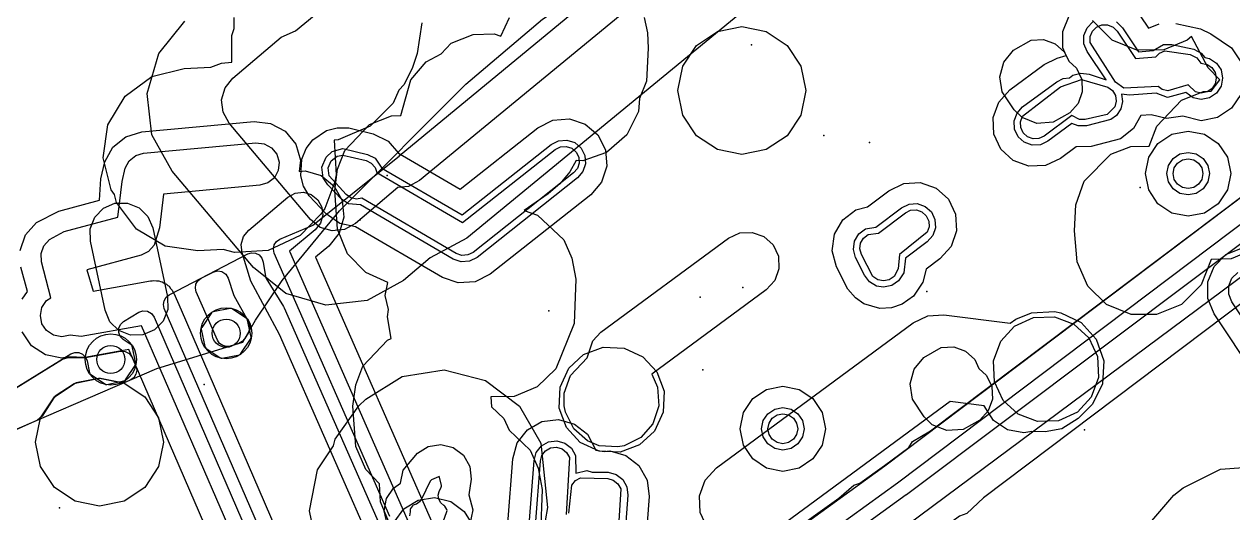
# Model space of a CAD drawing. Header units: metres. Extents: x 8738 to 9560, y -8972 to -7699.
# Drawn here: x 9292.7 to 9349.4, y -7873.9 to -7850.9 of the extents above; entities that cross this region are included whole.
import ezdxf

# ---------------------------------------------------------------- set-up
doc = ezdxf.new("R2010")
doc.units = ezdxf.units.M
for name, color, linetype in [('AI_GREENING_ALLOWED_ZONE', 4, 'Continuous'), ('AI_GREENING_EXCLUSIONS', 1, 'Continuous'), ('AI_GREENING_LAWN', 82, 'Continuous'), ('AI_GREENING_REJECTED', 6, 'Continuous'), ('AI_GREENING_SHRUBS', 92, 'Continuous')]:
    doc.layers.add(name, color=color, linetype=linetype)

# ---------------------------------------------------------------- blocks, each defined once
blk = doc.blocks.new('AI_SHRUB')
for radius in [1, 0.55]:
    blk.add_circle((0, 0), radius)

msp = doc.modelspace()

# ---------------------------------------------------------------- linework, layer by layer
at = {"layer": 'AI_GREENING_ALLOWED_ZONE'}
msp.add_lwpolyline([(9301.563, -7862.555), (9301.77, -7862.499), (9301.981, -7862.535), (9302.158, -7862.657), (9302.268, -7862.841), (9302.525, -7863.616), (9302.543, -7863.657), (9303.223, -7864.901), (9303.278, -7865.06), (9303.277, -7865.229), (9303.219, -7865.388), (9303.054, -7865.679), (9302.932, -7865.822), (9302.766, -7865.91), (9302.373, -7866.031), (9302.193, -7866.052), (9302.018, -7866.007), (9301.869, -7865.904), (9301.768, -7865.754), (9300.774, -7863.492), (9300.732, -7863.31), (9300.76, -7863.125), (9300.854, -7862.963), (9301.001, -7862.847), (9301.563, -7862.555)], close=True, dxfattribs=at)
msp.add_lwpolyline([(9289.938, -7869.458), (9294.506, -7866.641), (9294.506, -7866.641), (9294.769, -7866.567), (9295.532, -7866.568), (9295.577, -7866.564), (9297.215, -7866.269), (9297.436, -7866.279), (9297.631, -7866.384), (9297.762, -7866.563), (9297.939, -7866.972), (9297.98, -7867.162), (9297.945, -7867.355), (9297.839, -7867.518), (9297.678, -7867.629), (9297.509, -7867.703), (9297.363, -7867.741), (9297.213, -7867.734), (9296.288, -7867.55), (9296.191, -7867.55), (9295.14, -7867.759), (9295.05, -7867.796), (9294.161, -7868.39), (9294.09, -7868.462), (9293.537, -7869.325), (9293.318, -7869.513), (9290.644, -7870.695)], dxfattribs=at)
at = {"layer": 'AI_GREENING_EXCLUSIONS'}
for points in [[(9290.515, -7870.721), (9298.927, -7867.09), (9302.956, -7865.851), (9303.549, -7864.809), (9304.803, -7862.961), (9307.503, -7859.687), (9313.421, -7853.735), (9317.016, -7850.685), (9319.418, -7849.087), (9323.035, -7847.164), (9331.447, -7843.533), (9334.616, -7842.524), (9336.27, -7839.861), (9338.638, -7836.801), (9344.34, -7830.64), (9347.478, -7827.747), (9350.166, -7825.781), (9353.712, -7823.73), (9361.989, -7819.801), (9363.801, -7819.142), (9365.776, -7816.594)], [(9334.408, -7839.21), (9311.253, -7858.268), (9310.737, -7858.545), (9310.234, -7858.595), (9308.246, -7860.273), (9307.733, -7860.556), (9307.152, -7860.621), (9306.589, -7860.459), (9306.132, -7860.094), (9302.313, -7855.567), (9302.031, -7855.055), (9301.965, -7854.473), (9302.128, -7853.911), (9302.493, -7853.453), (9304.764, -7851.537), (9305.439, -7851.236), (9328.607, -7832.162)], [(9336.632, -7841.912), (9313.477, -7860.971), (9311.753, -7861.893), (9310.502, -7862.948), (9308.795, -7863.891), (9306.856, -7864.108), (9304.981, -7863.567), (9303.457, -7862.35), (9299.638, -7857.824), (9298.695, -7856.116), (9298.478, -7854.177), (9299.019, -7852.303), (9300.236, -7850.778)], [(9322.886, -7879.029), (9333.088, -7871.645), (9364.359, -7848.05)], [(9322.66, -7880.427), (9333.683, -7872.449), (9364.962, -7848.849)], [(9307.087, -7890.222), (9330.935, -7873.168), (9331.625, -7872.559), (9331.909, -7872.471), (9333.071, -7871.64), (9334.208, -7870.784), (9334.389, -7870.517), (9335.234, -7870.01), (9362.139, -7849.734)], [(9307.087, -7890.222), (9330.935, -7873.168), (9331.625, -7872.559), (9331.909, -7872.471), (9333.071, -7871.64), (9334.208, -7870.784), (9334.389, -7870.517), (9335.234, -7870.01), (9362.139, -7849.734)], [(9311.363, -7850.864), (9311.142, -7852.305), (9310.93, -7852.96), (9310.537, -7853.75), (9310.288, -7854.017), (9310.016, -7854.63), (9308.936, -7855.71), (9307.427, -7856.357), (9307.244, -7856.373), (9307.341, -7857.995), (9307.284, -7858.32), (9306.802, -7859.568), (9306.626, -7859.844), (9305.656, -7860.846), (9304.15, -7861.553), (9302.569, -7861.639), (9302.039, -7861.496), (9300.854, -7861.561), (9299.309, -7861.34), (9297.966, -7860.545), (9297.03, -7859.296), (9296.931, -7858.911), (9296.779, -7858.706), (9296.402, -7857.192), (9296.632, -7855.648), (9297.436, -7854.31), (9298.69, -7853.382), (9300.205, -7853.004), (9301.453, -7852.944), (9301.956, -7852.748), (9302.437, -7852.708), (9302.437, -7851.46), (9302.561, -7851.124), (9302.561, -7851.124), (9302.561, -7850.611)], [(9309.872, -7874.431), (9309.419, -7873.347), (9309.377, -7872.503), (9308.725, -7871.829), (9308.271, -7870.745), (9308.271, -7870.745), (9308.126, -7868.845), (9308.256, -7867.847), (9308.595, -7866.972), (9309.756, -7865.75), (9309.917, -7865.669), (9309.742, -7864.654), (9309.8, -7864.314), (9309.647, -7863.651), (9309.768, -7863.04), (9308.725, -7862.586), (9307.87, -7861.709), (9307.4, -7860.544), (9307.271, -7858.725), (9307.401, -7857.728), (9307.74, -7856.852), (9308.901, -7855.631), (9309.931, -7855.223), (9310.377, -7855.211), (9310.841, -7853.536), (9311.566, -7852.699), (9312.264, -7852.311), (9312.735, -7851.816), (9313.765, -7851.408), (9314.759, -7851.382), (9315.075, -7851.482), (9315.468, -7850.617)], [(9321.788, -7850.618), (9321.943, -7851.337), (9321.983, -7852.054), (9321.905, -7853.599), (9321.582, -7854.414), (9321.528, -7855.024), (9320.978, -7856.119), (9320.031, -7856.944), (9318.909, -7857.332), (9318.599, -7857.329), (9318.308, -7857.85), (9317.836, -7858.415), (9317.295, -7858.886), (9316.16, -7859.673), (9316.794, -7859.893), (9318.018, -7861.052), (9318.403, -7861.908), (9318.586, -7862.897), (9318.504, -7864.97), (9317.651, -7867.096), (9316.774, -7867.951), (9315.69, -7868.404), (9314.596, -7868.421), (9314.627, -7868.886), (9315.201, -7869.429), (9315.46, -7869.985), (9316.439, -7870.912), (9316.825, -7871.768), (9317.007, -7872.757), (9316.925, -7874.83)], [(9349.786, -7854.221), (9349.352, -7854.87), (9348.703, -7855.304), (9347.938, -7855.456), (9347.078, -7855.24), (9346.31, -7855.358), (9345.58, -7855.179), (9345.105, -7855.215), (9344.757, -7855.82), (9344.14, -7856.298), (9342.771, -7856.666), (9342.063, -7856.683), (9341.332, -7857.222), (9340.626, -7857.553), (9339.846, -7857.589), (9339.112, -7857.323), (9338.536, -7856.797), (9338.205, -7856.091), (9338.169, -7855.311), (9338.434, -7854.577), (9338.96, -7854.001), (9340.558, -7852.824), (9341.168, -7852.519), (9341.593, -7852.391), (9341.447, -7852.04), (9341.445, -7851.26), (9341.742, -7850.538)], [(9345.068, -7850.53), (9345.459, -7851.112), (9345.965, -7850.901)], [(9343.961, -7850.813), (9344.238, -7851.088), (9344.995, -7852.215), (9345.672, -7852.162), (9346.163, -7851.881), (9346.553, -7851.88), (9347.587, -7852.09), (9347.927, -7852.281), (9348.11, -7852.49), (9348.321, -7852.532), (9348.645, -7852.749), (9348.862, -7853.073), (9348.938, -7853.456), (9348.862, -7853.839), (9348.645, -7854.163), (9348.321, -7854.38), (9347.938, -7854.456), (9347.555, -7854.38), (9347.209, -7854.13), (9346.355, -7854.359), (9345.827, -7854.156), (9344.567, -7854.254), (9344.192, -7854.207), (9344.244, -7854.56), (9344.169, -7854.893), (9343.952, -7855.217), (9343.693, -7855.404), (9342.552, -7855.69), (9342.162, -7855.7), (9341.867, -7855.586), (9340.739, -7856.416), (9340.386, -7856.582), (9339.996, -7856.6), (9339.629, -7856.467), (9339.341, -7856.204), (9339.175, -7855.851), (9339.158, -7855.461), (9339.29, -7855.094), (9339.553, -7854.806), (9341.151, -7853.629), (9341.456, -7853.477), (9341.757, -7853.44), (9341.911, -7853.321), (9342.287, -7853.218), (9342.674, -7853.266), (9343.469, -7853.531), (9342.577, -7852.203), (9342.427, -7851.843), (9342.426, -7851.452), (9342.575, -7851.092), (9342.85, -7850.815)], [(9350.419, -7861.491), (9349.335, -7861.944), (9348.398, -7861.961), (9347.928, -7863.156), (9347.006, -7864.078), (9345.841, -7864.548), (9344.653, -7864.548), (9343.488, -7864.078), (9342.611, -7863.223), (9342.113, -7862.072), (9341.98, -7860.619), (9342.048, -7859.397), (9342.437, -7858.299), (9343.696, -7857.02), (9344.627, -7856.67), (9345.497, -7856.647), (9345.85, -7855.712), (9345.85, -7855.712), (9347.01, -7854.49), (9348.04, -7854.083), (9348.394, -7854.073), (9348.814, -7853.532), (9348.257, -7852.979), (9347.471, -7851.495), (9347.269, -7851.671), (9346.185, -7852.124), (9344.916, -7852.141), (9343.751, -7851.671), (9342.829, -7850.749)], [(9346.745, -7850.899), (9347.897, -7851.14), (9348.383, -7851.375), (9349.352, -7852.042), (9349.786, -7852.691)], [(9364.585, -7852.899), (9337.717, -7873.147), (9336.942, -7873.894), (9336.596, -7874.009), (9334.321, -7875.69), (9334.111, -7875.986), (9333.104, -7876.534), (9305.641, -7896.173), (9305.12, -7896.907), (9304.52, -7897.405), (9304.171, -7897.513), (9303.051, -7898.324), (9301.98, -7899.146), (9301.779, -7899.448), (9301.13, -7899.882), (9300.401, -7900.165), (9273.981, -7921.29)], [(9364.585, -7852.899), (9337.717, -7873.147), (9336.942, -7873.894), (9336.596, -7874.009), (9334.321, -7875.69), (9334.111, -7875.986), (9333.104, -7876.534), (9305.641, -7896.173), (9305.12, -7896.907), (9304.52, -7897.405), (9304.171, -7897.513), (9303.051, -7898.324), (9301.98, -7899.146), (9301.779, -7899.448), (9301.13, -7899.882), (9300.401, -7900.165), (9273.981, -7921.29)], [(9292.506, -7861.553), (9292.764, -7860.817), (9293.284, -7860.235), (9294.323, -7859.696), (9296.229, -7859.188), (9296.302, -7858.184), (9296.489, -7857.382), (9296.861, -7856.696), (9297.467, -7856.205), (9298.216, -7855.983), (9303.487, -7855.498), (9304.263, -7855.58), (9304.949, -7855.952), (9305.44, -7856.559), (9305.662, -7857.307), (9305.605, -7857.845), (9305.886, -7857.814), (9306.635, -7858.031), (9307.244, -7858.519), (9307.621, -7859.202), (9307.707, -7859.978), (9307.489, -7860.728), (9307.002, -7861.337), (9306.372, -7861.858), (9312.139, -7875.003)], [(9303.74, -7877.85), (9298.207, -7865.075), (9295.377, -7865.584), (9294.851, -7865.519), (9294.46, -7865.6), (9294.077, -7865.524), (9293.753, -7865.307), (9293.536, -7864.983), (9293.46, -7864.6), (9293.536, -7864.217), (9293.753, -7863.893), (9293.951, -7863.761), (9293.518, -7862.083), (9293.496, -7861.693), (9293.625, -7861.325), (9293.885, -7861.034), (9294.582, -7860.662), (9297.096, -7859.989), (9297.295, -7858.301), (9297.444, -7857.678), (9297.63, -7857.335), (9297.933, -7857.09), (9298.307, -7856.979), (9303.578, -7856.494), (9303.966, -7856.535), (9304.309, -7856.721), (9304.555, -7857.024), (9304.666, -7857.398), (9304.625, -7857.786), (9304.439, -7858.129), (9304.136, -7858.375), (9303.762, -7858.486), (9299.239, -7858.898), (9299.052, -7860.485), (9298.793, -7861.302), (9298.536, -7861.596), (9298.186, -7861.768), (9295.646, -7862.448), (9295.937, -7863.451), (9298.633, -7862.966), (9298.709, -7862.967), (9298.784, -7862.95), (9298.902, -7862.971), (9299.023, -7862.973), (9299.093, -7863.003), (9299.168, -7863.016), (9299.27, -7863.081), (9299.381, -7863.129), (9299.434, -7863.184), (9299.498, -7863.225), (9299.568, -7863.323), (9299.651, -7863.41), (9299.679, -7863.481), (9299.723, -7863.543), (9300.073, -7864.332), (9305.562, -7877.027)], [(9309.409, -7876.248), (9304.688, -7865.488), (9303.343, -7862.987), (9302.925, -7861.648), (9302.884, -7861.261), (9302.993, -7860.888), (9303.236, -7860.585), (9305.07, -7859.041), (9305.412, -7858.853), (9305.8, -7858.81), (9306.175, -7858.919), (9306.479, -7859.163), (9306.667, -7859.505), (9306.71, -7859.892), (9306.602, -7860.267), (9306.358, -7860.572), (9305.158, -7861.58), (9311.227, -7875.414)], [(9352.359, -7870.258), (9348.538, -7864.513), (9348.241, -7863.791), (9348.242, -7863.011), (9348.542, -7862.291), (9349.095, -7861.74), (9349.817, -7861.443)], [(9292.612, -7863.835), (9292.854, -7863.472), (9292.55, -7862.332)], [(9353.192, -7869.705), (9349.37, -7863.959), (9349.222, -7863.598), (9349.223, -7863.208), (9349.223, -7863.208), (9349.373, -7862.848), (9349.649, -7862.573)], [(9324.755, -7874.542), (9324.424, -7873.835), (9324.388, -7873.056), (9324.654, -7872.322), (9325.18, -7871.745), (9334.418, -7864.941), (9335.1, -7864.616), (9335.855, -7864.567), (9338.969, -7864.96), (9339.24, -7864.767), (9339.962, -7864.464), (9341.046, -7864.406), (9341.338, -7864.464), (9341.338, -7864.464), (9342.298, -7864.927), (9342.999, -7865.706), (9343.36, -7866.72), (9343.302, -7867.804), (9342.839, -7868.764), (9342.155, -7869.438), (9341.385, -7869.909), (9340.606, -7870.051), (9339.979, -7870.036), (9339.606, -7870.11), (9338.841, -7869.958), (9338.192, -7869.524), (9337.751, -7868.838), (9336.146, -7868.636), (9327.552, -7874.966)], [(9292.36, -7899.41), (9307.353, -7888.095), (9302.829, -7878.264), (9297.605, -7866.199), (9295.554, -7866.568), (9294.758, -7866.541), (9294.46, -7866.6), (9293.695, -7866.448), (9293.046, -7866.014), (9292.612, -7865.365)], [(9315.402, -7874.353), (9315.628, -7871.327), (9315.837, -7870.575), (9316.317, -7869.961), (9316.997, -7869.577), (9317.771, -7869.482), (9318.523, -7869.691), (9319.138, -7870.171), (9319.529, -7870.91), (9319.91, -7870.986), (9320.177, -7870.953), (9320.929, -7871.162), (9321.544, -7871.642), (9321.928, -7872.321), (9322.023, -7873.096), (9321.747, -7876.796)], [(9316.399, -7874.427), (9316.625, -7871.402), (9316.729, -7871.026), (9316.97, -7870.718), (9317.309, -7870.526), (9317.697, -7870.479), (9318.073, -7870.583), (9318.38, -7870.824), (9318.572, -7871.163), (9318.586, -7871.998), (9319.106, -7871.876), (9319.355, -7871.945), (9320.103, -7871.95), (9320.479, -7872.054), (9320.786, -7872.295), (9320.978, -7872.634), (9321.026, -7873.022), (9320.726, -7877.042)], [(9309.855, -7874.916), (9309.589, -7873.757), (9309.703, -7873.183), (9310.028, -7872.696), (9310.028, -7872.696), (9310.362, -7872.473), (9310.484, -7871.848), (9311.152, -7871.06), (9311.661, -7870.741), (9312.254, -7870.648), (9312.836, -7870.795), (9313.314, -7871.159), (9313.611, -7871.681), (9313.68, -7872.277), (9313.559, -7873.017), (9313.757, -7873.713), (9313.593, -7874.471)], [(9316.698, -7874.45), (9316.924, -7871.424), (9316.997, -7871.161), (9317.166, -7870.946), (9317.403, -7870.811), (9317.674, -7870.778), (9317.938, -7870.851), (9318.153, -7871.019), (9318.287, -7871.257), (9318.141, -7873.932)], [(9345.421, -7874.452), (9346.644, -7873.033), (9347.094, -7872.682), (9348.836, -7871.804), (9350.782, -7871.66)], [(9318.255, -7873.869), (9318.406, -7872.558), (9318.575, -7872.342), (9318.812, -7872.208), (9320.081, -7872.249), (9320.344, -7872.322), (9320.559, -7872.49), (9320.693, -7872.728), (9320.427, -7877.019)], [(9310.059, -7874.301), (9310.519, -7873.671), (9311.185, -7873.265), (9311.956, -7873.145), (9312.715, -7873.329), (9313.345, -7873.789), (9313.751, -7874.455)], [(9310.059, -7874.301), (9310.519, -7873.671), (9311.185, -7873.265), (9311.956, -7873.145), (9312.715, -7873.329), (9313.345, -7873.789), (9313.751, -7874.455)]]:
    msp.add_lwpolyline(points, dxfattribs=at)
for points in [[(9325.229, -7856.812), (9324.256, -7856.162), (9323.605, -7855.188), (9323.377, -7854.04), (9323.605, -7852.892), (9324.256, -7851.919), (9325.229, -7851.269), (9326.377, -7851.04), (9327.525, -7851.269), (9328.498, -7851.919), (9329.149, -7852.892), (9329.377, -7854.04), (9329.149, -7855.188), (9328.498, -7856.162), (9327.525, -7856.812), (9326.377, -7857.04), (9325.229, -7856.812)], [(9343.988, -7851.255), (9344.843, -7852.528), (9345.798, -7852.454), (9345.97, -7852.28), (9346.222, -7852.175), (9347.412, -7852.354), (9347.732, -7852.509), (9347.915, -7852.761), (9348.206, -7852.809), (9348.433, -7852.961), (9348.585, -7853.188), (9348.638, -7853.456), (9348.585, -7853.724), (9348.433, -7853.951), (9348.206, -7854.103), (9347.938, -7854.156), (9347.67, -7854.103), (9347.322, -7853.769), (9346.368, -7854.059), (9346.103, -7853.994), (9345.906, -7853.849), (9344.3, -7853.931), (9343.909, -7853.647), (9342.721, -7851.783), (9342.721, -7851.51), (9342.824, -7851.258), (9343.017, -7851.064), (9343.269, -7850.959), (9343.542, -7850.958), (9343.795, -7851.062), (9343.988, -7851.255)], [(9339.128, -7852.148), (9339.949, -7851.679), (9340.534, -7851.651), (9341.085, -7851.848), (9341.518, -7852.242), (9341.715, -7852.66), (9342.075, -7852.986), (9342.324, -7853.515), (9342.353, -7854.1), (9342.155, -7854.651), (9341.761, -7855.084), (9340.986, -7855.528), (9340.221, -7855.58), (9339.531, -7855.307), (9339.151, -7854.942), (9338.599, -7854.102), (9338.485, -7853.393), (9338.676, -7852.702), (9339.128, -7852.148)], [(9342.214, -7855.404), (9341.864, -7855.215), (9340.561, -7856.175), (9340.314, -7856.291), (9340.041, -7856.303), (9339.784, -7856.21), (9339.583, -7856.026), (9339.467, -7855.779), (9339.454, -7855.506), (9339.547, -7855.249), (9341.329, -7853.871), (9342.309, -7853.517), (9343.545, -7853.878), (9343.764, -7854.041), (9343.904, -7854.275), (9343.944, -7854.545), (9343.877, -7854.81), (9343.513, -7855.157), (9342.487, -7855.397), (9342.214, -7855.404)], [(9305.677, -7858.035), (9305.726, -7857.256), (9305.933, -7856.757), (9306.245, -7856.352), (9306.894, -7855.919), (9307.391, -7855.785), (9307.931, -7855.785), (9309.073, -7856.071), (9309.774, -7856.413), (9310.272, -7856.977), (9313.164, -7858.667), (9316.811, -7855.788), (9317.506, -7855.433), (9318.284, -7855.372), (9319.026, -7855.612), (9319.62, -7856.119), (9319.975, -7856.814), (9320.036, -7857.592), (9319.796, -7858.334), (9319.289, -7858.928), (9314.571, -7862.652), (9313.864, -7863.01), (9313.073, -7863.066), (9312.323, -7862.809), (9308.253, -7860.43), (9307.518, -7860.273), (9306.876, -7859.83), (9306.066, -7858.975), (9305.812, -7858.532), (9305.677, -7858.035)], [(9306.864, -7857.161), (9307.156, -7856.902), (9307.659, -7856.766), (9308.818, -7857.038), (9309.168, -7857.209), (9309.487, -7857.676), (9313.248, -7859.875), (9317.43, -7856.573), (9317.778, -7856.396), (9318.167, -7856.365), (9318.538, -7856.485), (9318.835, -7856.738), (9319.012, -7857.086), (9319.043, -7857.475), (9318.923, -7857.846), (9318.67, -7858.143), (9313.952, -7861.867), (9313.598, -7862.046), (9313.203, -7862.074), (9312.827, -7861.946), (9308.477, -7859.403), (9307.914, -7859.355), (9307.593, -7859.133), (9306.942, -7858.463), (9306.73, -7858.136), (9306.669, -7857.631), (9306.864, -7857.161)], [(9346.552, -7859.786), (9345.903, -7859.353), (9345.469, -7858.704), (9345.317, -7857.939), (9345.469, -7857.173), (9345.903, -7856.525), (9346.552, -7856.091), (9347.317, -7855.939), (9348.082, -7856.091), (9348.731, -7856.525), (9349.165, -7857.173), (9349.317, -7857.939), (9349.165, -7858.704), (9348.731, -7859.353), (9348.082, -7859.786), (9347.317, -7859.939), (9346.552, -7859.786)], [(9307.391, -7857.12), (9307.659, -7857.066), (9308.741, -7857.328), (9308.987, -7857.448), (9309.167, -7857.652), (9309.247, -7857.884), (9313.273, -7860.237), (9317.616, -7856.808), (9317.86, -7856.684), (9318.132, -7856.663), (9318.392, -7856.747), (9318.6, -7856.924), (9318.724, -7857.167), (9318.745, -7857.44), (9318.661, -7857.7), (9318.484, -7857.907), (9313.766, -7861.632), (9313.518, -7861.757), (9313.241, -7861.777), (9312.979, -7861.687), (9308.54, -7859.092), (9308.3, -7859.136), (9308.033, -7859.079), (9307.808, -7858.924), (9307.013, -7858.034), (9306.966, -7857.671), (9307.102, -7857.342), (9307.391, -7857.12)], [(9346.61, -7858.646), (9346.393, -7858.321), (9346.317, -7857.939), (9346.393, -7857.556), (9346.61, -7857.232), (9346.934, -7857.015), (9347.317, -7856.939), (9347.7, -7857.015), (9348.024, -7857.232), (9348.241, -7857.556), (9348.317, -7857.939), (9348.241, -7858.321), (9348.024, -7858.646), (9347.7, -7858.863), (9347.317, -7858.939), (9346.934, -7858.863), (9346.61, -7858.646)], [(9346.822, -7858.434), (9346.67, -7858.207), (9346.617, -7857.939), (9346.67, -7857.671), (9346.822, -7857.444), (9347.049, -7857.292), (9347.317, -7857.239), (9347.585, -7857.292), (9347.812, -7857.444), (9347.964, -7857.671), (9348.017, -7857.939), (9347.964, -7858.207), (9347.812, -7858.434), (9347.585, -7858.585), (9347.317, -7858.639), (9347.049, -7858.585), (9346.822, -7858.434)], [(9330.818, -7862.312), (9330.617, -7861.558), (9330.721, -7860.784), (9331.112, -7860.109), (9331.732, -7859.635), (9332.268, -7859.493), (9333.269, -7858.739), (9333.972, -7858.401), (9334.751, -7858.357), (9335.488, -7858.615), (9336.07, -7859.135), (9336.408, -7859.838), (9336.452, -7860.617), (9336.194, -7861.354), (9335.674, -7861.935), (9335.019, -7862.429), (9334.873, -7863.035), (9334.439, -7863.683), (9333.906, -7864.065), (9333.393, -7864.235), (9332.854, -7864.262), (9332.104, -7864.045), (9331.703, -7863.77), (9331.35, -7863.362), (9330.818, -7862.312)], [(9296.494, -7864.352), (9295.805, -7861.108), (9295.797, -7860.522), (9296.014, -7859.979), (9296.423, -7859.56), (9296.96, -7859.329), (9297.546, -7859.321), (9298.089, -7859.538), (9298.508, -7859.947), (9298.739, -7860.484), (9299.428, -7863.728), (9299.436, -7864.314), (9299.219, -7864.857), (9298.81, -7865.276), (9298.273, -7865.507), (9297.687, -7865.515), (9297.144, -7865.298), (9296.725, -7864.889), (9296.494, -7864.352)], [(9331.863, -7860.77), (9332.173, -7860.533), (9332.662, -7860.448), (9333.87, -7859.538), (9334.222, -7859.369), (9334.611, -7859.347), (9334.98, -7859.476), (9335.271, -7859.736), (9335.44, -7860.088), (9335.462, -7860.477), (9335.333, -7860.845), (9335.073, -7861.136), (9334.06, -7861.898), (9333.971, -7862.592), (9333.732, -7862.976), (9333.408, -7863.193), (9333.025, -7863.269), (9332.702, -7863.216), (9332.364, -7863.02), (9332.127, -7862.71), (9331.716, -7861.871), (9331.615, -7861.494), (9331.667, -7861.107), (9331.863, -7860.77)], [(9332.305, -7860.802), (9332.784, -7860.732), (9334.051, -7859.778), (9334.297, -7859.66), (9334.569, -7859.644), (9334.827, -7859.734), (9335.031, -7859.916), (9335.149, -7860.163), (9335.165, -7860.435), (9335.075, -7860.693), (9333.773, -7861.739), (9333.71, -7862.413), (9333.52, -7862.764), (9333.293, -7862.916), (9333.025, -7862.969), (9332.757, -7862.916), (9332.53, -7862.764), (9331.985, -7861.739), (9331.915, -7861.475), (9331.951, -7861.204), (9332.088, -7860.968), (9332.305, -7860.802)], [(9319.117, -7866.588), (9319.377, -7865.788), (9319.755, -7865.382), (9325.746, -7860.969), (9326.276, -7860.721), (9326.861, -7860.694), (9327.411, -7860.893), (9327.844, -7861.287), (9328.092, -7861.817), (9328.119, -7862.402), (9327.92, -7862.952), (9327.526, -7863.385), (9322.151, -7867.343), (9322.426, -7867.957), (9322.485, -7868.843), (9322.2, -7869.676), (9321.634, -7870.32), (9320.854, -7870.707), (9320.562, -7870.766), (9319.676, -7870.707), (9319.135, -7870.481), (9318.491, -7869.915), (9318.104, -7869.135), (9318.045, -7868.843), (9318.045, -7868.249), (9318.33, -7867.416), (9319.117, -7866.588)], [(9339.178, -7865.104), (9340.06, -7864.695), (9341.046, -7864.656), (9341.963, -7864.997), (9342.662, -7865.644), (9343.071, -7866.526), (9343.11, -7867.512), (9342.769, -7868.429), (9342.122, -7869.128), (9341.24, -7869.537), (9340.254, -7869.576), (9339.337, -7869.235), (9338.638, -7868.588), (9338.229, -7867.706), (9338.19, -7866.72), (9338.531, -7865.803), (9339.178, -7865.104)], [(9319.869, -7866.086), (9320.855, -7866.125), (9321.737, -7866.534), (9322.384, -7867.233), (9322.725, -7868.15), (9322.686, -7869.136), (9322.277, -7870.018), (9321.578, -7870.665), (9320.661, -7871.006), (9319.675, -7870.967), (9318.793, -7870.558), (9318.146, -7869.859), (9317.805, -7868.942), (9317.844, -7867.956), (9318.253, -7867.074), (9318.952, -7866.427), (9319.869, -7866.086)], [(9335.736, -7866.097), (9336.32, -7866.07), (9336.871, -7866.268), (9337.304, -7866.662), (9337.5, -7867.08), (9337.859, -7867.407), (9338.108, -7867.936), (9338.136, -7868.521), (9337.938, -7869.072), (9337.544, -7869.505), (9336.767, -7869.948), (9336.003, -7869.999), (9335.313, -7869.725), (9334.933, -7869.359), (9334.382, -7868.518), (9334.27, -7867.809), (9334.461, -7867.119), (9334.913, -7866.566), (9335.736, -7866.097)], [(9307.294, -7870.408), (9308.405, -7868.842), (9308.74, -7868.524), (9310.437, -7867.462), (9312.414, -7867.152), (9314.355, -7867.642), (9315.948, -7868.854), (9316.938, -7870.594), (9317.255, -7873.602), (9317.149, -7874.24), (9317.149, -7876.132), (9316.364, -7878.084), (9314.814, -7879.634), (9312.862, -7880.419), (9310.737, -7880.39), (9308.812, -7879.554), (9307.381, -7878.084), (9306.597, -7876.195), (9306.089, -7873.757), (9306.47, -7871.844), (9307.22, -7870.72), (9307.294, -7870.408)], [(9295.091, -7873.312), (9294.118, -7872.662), (9293.468, -7871.688), (9293.239, -7870.54), (9293.468, -7869.392), (9294.118, -7868.419), (9295.091, -7867.769), (9296.239, -7867.54), (9297.387, -7867.769), (9298.361, -7868.419), (9299.011, -7869.392), (9299.239, -7870.54), (9299.011, -7871.688), (9298.361, -7872.662), (9297.387, -7873.312), (9296.239, -7873.54), (9295.091, -7873.312)], [(9328.301, -7871.912), (9327.536, -7871.76), (9326.887, -7871.326), (9326.453, -7870.677), (9326.301, -7869.912), (9326.453, -7869.147), (9326.887, -7868.498), (9327.536, -7868.064), (9328.301, -7867.912), (9329.066, -7868.064), (9329.715, -7868.498), (9330.149, -7869.147), (9330.301, -7869.912), (9330.149, -7870.677), (9329.715, -7871.326), (9329.066, -7871.76), (9328.301, -7871.912)], [(9327.594, -7870.619), (9327.377, -7870.295), (9327.301, -7869.912), (9327.377, -7869.529), (9327.594, -7869.205), (9327.918, -7868.988), (9328.301, -7868.912), (9328.684, -7868.988), (9329.008, -7869.205), (9329.225, -7869.529), (9329.301, -7869.912), (9329.225, -7870.295), (9329.008, -7870.619), (9328.684, -7870.836), (9328.301, -7870.912), (9327.918, -7870.836), (9327.594, -7870.619)], [(9327.806, -7870.407), (9327.654, -7870.18), (9327.601, -7869.912), (9327.654, -7869.644), (9327.806, -7869.417), (9328.033, -7869.265), (9328.301, -7869.212), (9328.569, -7869.265), (9328.796, -7869.417), (9328.948, -7869.644), (9329.001, -7869.912), (9328.948, -7870.18), (9328.796, -7870.407), (9328.569, -7870.559), (9328.301, -7870.612), (9328.033, -7870.559), (9327.806, -7870.407)]]:
    msp.add_lwpolyline(points, close=True, dxfattribs=at)
at = {"layer": 'AI_GREENING_LAWN'}
for points in [[(9430.594, -7800.53), (9334.102, -7873.009), (9334.095, -7873.014), (9322.907, -7881.112)], [(9309.853, -7874.024), (9304.434, -7861.673), (9304.392, -7861.48), (9304.428, -7861.285), (9304.536, -7861.12), (9304.7, -7861.01), (9306.187, -7860.394), (9306.248, -7860.358), (9310.299, -7857.111), (9310.301, -7857.109), (9338.243, -7834.044)], [(9318.81, -7885.818), (9356.59, -7857.726)], [(9304.921, -7877.307), (9299.275, -7864.268), (9299.234, -7864.086), (9299.262, -7863.902), (9299.357, -7863.741), (9299.503, -7863.626), (9303.19, -7861.709), (9303.37, -7861.655), (9303.558, -7861.672), (9303.726, -7861.757), (9303.851, -7861.898), (9303.856, -7861.906), (9303.921, -7862.09), (9304.017, -7862.763), (9304.052, -7862.858), (9304.868, -7864.168), (9304.901, -7864.232), (9310.04, -7875.944)], [(9279.206, -7876.075), (9294.896, -7866.401), (9295.075, -7866.333), (9295.267, -7866.338), (9295.442, -7866.415), (9295.576, -7866.552), (9295.649, -7866.729), (9295.758, -7867.28), (9295.776, -7867.323), (9295.809, -7867.355), (9296.491, -7867.811), (9296.534, -7867.829), (9296.58, -7867.829), (9297.384, -7867.669), (9297.427, -7867.651), (9297.46, -7867.618), (9297.915, -7866.936), (9297.933, -7866.894), (9297.933, -7866.847), (9297.773, -7866.043), (9297.755, -7866), (9297.723, -7865.967), (9297.351, -7865.719), (9297.211, -7865.578), (9297.137, -7865.394), (9297.141, -7865.195), (9297.221, -7865.013), (9297.366, -7864.878), (9298.073, -7864.442), (9298.274, -7864.371), (9298.486, -7864.39), (9298.67, -7864.496), (9298.795, -7864.669), (9304.376, -7877.557)], [(9312.212, -7874.716), (9312.539, -7873.803), (9312.546, -7873.754), (9312.531, -7873.706), (9312.441, -7873.548), (9312.412, -7873.514), (9312.396, -7873.506), (9312.247, -7873.387), (9312.154, -7873.221), (9312.129, -7873.033), (9312.176, -7872.849), (9312.271, -7872.648), (9312.282, -7872.61), (9312.28, -7872.57), (9312.195, -7872.19), (9312.181, -7872.156), (9312.145, -7872.165), (9311.816, -7872.315), (9311.782, -7872.338), (9311.758, -7872.371), (9311.343, -7873.216), (9311.247, -7873.349), (9311.114, -7873.444), (9311.044, -7873.465), (9311.045, -7873.47), (9310.953, -7873.501), (9310.917, -7873.533), (9310.828, -7873.653), (9310.807, -7873.701), (9310.811, -7873.807), (9310.778, -7874.001)]]:
    msp.add_lwpolyline(points, dxfattribs=at)
msp.add_lwpolyline([(9301.561, -7864.421), (9301.518, -7864.439), (9301.485, -7864.472), (9301.029, -7865.154), (9301.012, -7865.197), (9301.012, -7865.243), (9301.172, -7866.047), (9301.189, -7866.09), (9301.222, -7866.123), (9301.904, -7866.578), (9301.947, -7866.596), (9301.993, -7866.596), (9302.797, -7866.436), (9302.84, -7866.418), (9302.873, -7866.386), (9303.328, -7865.704), (9303.346, -7865.661), (9303.346, -7865.615), (9303.186, -7864.81), (9303.169, -7864.768), (9303.136, -7864.735), (9302.454, -7864.279), (9302.411, -7864.261), (9302.365, -7864.261), (9301.561, -7864.421)], close=True, dxfattribs=at)
at = {"layer": 'AI_GREENING_REJECTED'}
for p in [(9326.83, -7851.9), (9330.22, -7856.15), (9332.37, -7856.47), (9309.73, -7858.02), (9345.07, -7858.59), (9308.47, -7860.1), (9324.42, -7863.73), (9326.43, -7863.28), (9335.06, -7863.47), (9317.32, -7864.38), (9324.55, -7867.15), (9301.15, -7867.83), (9342.45, -7869.96), (9294.36, -7873.63)]:
    msp.add_point(p, dxfattribs=at)

# ---------------------------------------------------------------- block references
at = {"layer": 'AI_GREENING_SHRUBS', "xscale": 1.2, "yscale": 1.2}
for p in [(9302.179, -7865.429), (9296.766, -7866.661)]:
    msp.add_blockref('AI_SHRUB', p, dxfattribs=at)

doc.saveas('drawing.dxf')
